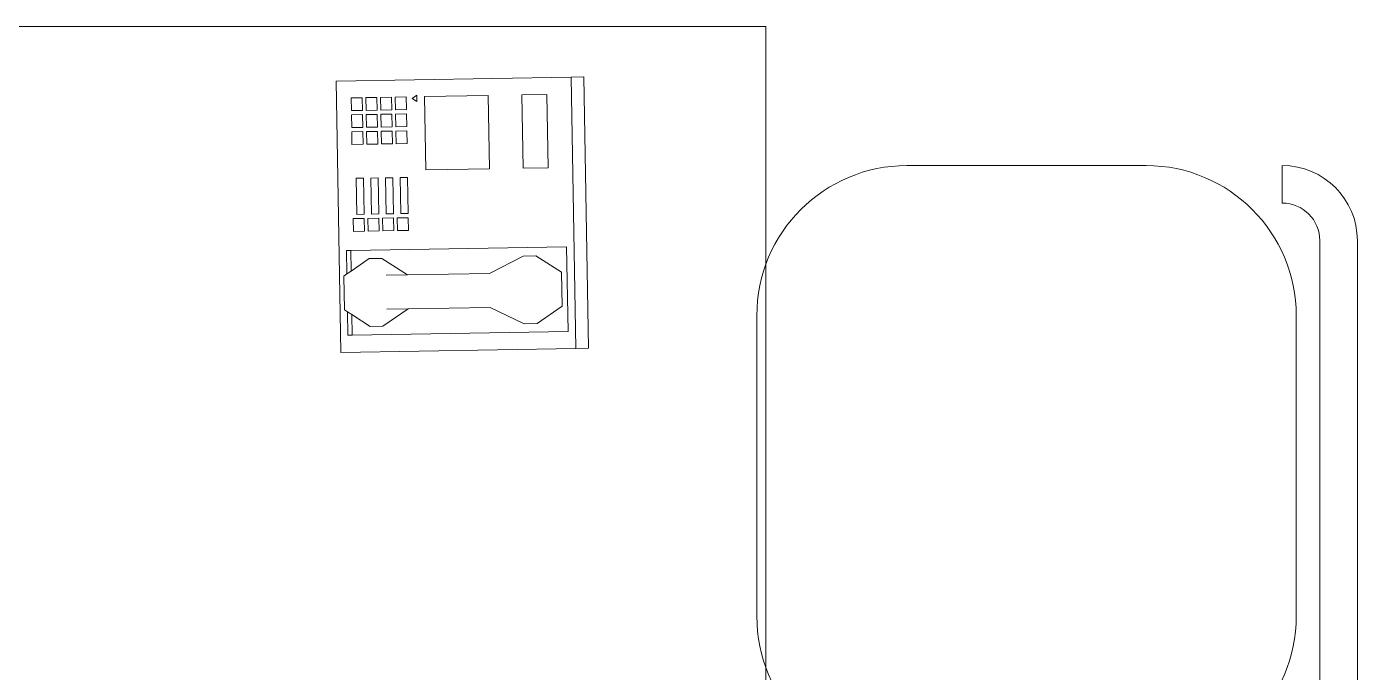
# Model space of a CAD drawing. Header units: millimetres. Extents: x 1 to 121, y 0 to 90.
# Drawn here: x 35.977 to 36.974, y 62.275 to 62.758 of the extents above; entities that cross this region are included whole.
import ezdxf

# ---------------------------------------------------------------- set-up
doc = ezdxf.new("R2010")
doc.units = ezdxf.units.MM
doc.layers.add('Equipamiento SR', color=23, linetype='Continuous', lineweight=0)

# ---------------------------------------------------------------- blocks, each defined once
blk = doc.blocks.new('A$C7AF91E86')
at = {"layer": 'Equipamiento SR', "linetype": 'ByBlock'}
for p, q in [((0.1125, 0.45), (0.29173, 0.45)), ((0.39375, 0.45), (0.39375, 0.42188)), ((0.42187, 0.39375), (0.42187, 0.05625)), ((0.45, 0.39375), (0.45, 0.05625)), ((0, 0.3375), (0, 0.1125)), ((0.40423, 0.1125), (0.40423, 0.3375)), ((0.39375, 0), (0.39375, 0.02813)), ((0.1125, 0), (0.29173, 0))]:
    blk.add_line(p, q, dxfattribs=at)
for centre, radius, start, end in [((0.1125, 0.3375), 0.1125, 90, 180), ((0.29173, 0.3375), 0.1125, 0, 90), ((0.39375, 0.39375), 0.05625, 0, 90), ((0.39375, 0.39375), 0.02812, 0, 90), ((0.1125, 0.1125), 0.1125, 180, 270), ((0.29173, 0.1125), 0.1125, 270, 0), ((0.39375, 0.05625), 0.05625, 270, 0), ((0.39375, 0.05625), 0.02812, 270, 0)]:
    blk.add_arc(centre, radius, start, end, dxfattribs=at)
blk = doc.blocks.new('A$C20311695')
at = {"layer": 'Equipamiento SR'}
for p, q in [((0, 0.18547), (0.20317, 0.18892)), ((0.00298, 0.00952), (0, 0.18547)), ((0.01279, 0.18019), (0.03035, 0.18049)), ((0.01279, 0.18019), (0.01284, 0.17702)), ((0.02829, 0.17728), (0.03035, 0.18049)), ((0.03035, 0.18049), (0.0318, 0.18274)), ((0.0318, 0.18274), (0.05719, 0.18317)), ((0.05719, 0.18317), (0.05872, 0.18097)), ((0.05872, 0.18097), (0.07628, 0.18127)), ((0.05872, 0.18097), (0.06089, 0.17783)), ((0.07628, 0.18127), (0.07633, 0.17809)), ((0.20317, 0.18892), (0.20615, 0.01297)), ((0.01284, 0.17702), (0.02829, 0.17728)), ((0.01284, 0.17702), (0.01559, 0.01524)), ((0.01942, 0.16348), (0.02829, 0.17728)), ((0.06089, 0.17783), (0.07633, 0.17809)), ((0.06089, 0.17783), (0.07022, 0.16434)), ((0.07633, 0.17809), (0.07908, 0.01632)), ((0.10018, 0.17617), (0.09066, 0.17601)), ((0.09066, 0.17601), (0.0908, 0.16777)), ((0.10032, 0.16793), (0.10018, 0.17617)), ((0.13039, 0.17394), (0.1034, 0.17348)), ((0.1034, 0.17348), (0.1035, 0.16798)), ((0.13048, 0.16844), (0.13039, 0.17394)), ((0.16526, 0.17728), (0.15574, 0.17712)), ((0.15574, 0.17712), (0.15588, 0.16887)), ((0.1654, 0.16903), (0.16526, 0.17728)), ((0.17796, 0.1775), (0.16843, 0.17733)), ((0.16843, 0.17733), (0.16857, 0.16909)), ((0.1781, 0.16925), (0.17796, 0.1775)), ((0.19066, 0.17771), (0.18113, 0.17755)), ((0.18113, 0.17755), (0.18127, 0.1693)), ((0.1908, 0.16946), (0.19066, 0.17771)), ((0.01959, 0.15395), (0.01942, 0.16348)), ((0.07038, 0.15482), (0.07022, 0.16434)), ((0.0908, 0.16777), (0.10032, 0.16793)), ((0.10037, 0.16518), (0.09085, 0.16502)), ((0.09085, 0.16502), (0.09099, 0.15677)), ((0.10051, 0.15693), (0.10037, 0.16518)), ((0.1035, 0.16798), (0.13048, 0.16844)), ((0.13057, 0.16294), (0.10359, 0.16248)), ((0.10359, 0.16248), (0.10368, 0.15698)), ((0.13067, 0.15744), (0.13057, 0.16294)), ((0.15588, 0.16887), (0.1654, 0.16903)), ((0.16545, 0.16628), (0.15592, 0.16612)), ((0.15592, 0.16612), (0.15606, 0.15787)), ((0.16559, 0.15803), (0.16545, 0.16628)), ((0.16857, 0.16909), (0.1781, 0.16925)), ((0.17815, 0.1665), (0.16862, 0.16634)), ((0.16862, 0.16634), (0.16876, 0.15809)), ((0.17829, 0.15825), (0.17815, 0.1665)), ((0.18127, 0.1693), (0.1908, 0.16946)), ((0.19084, 0.16671), (0.18132, 0.16655)), ((0.18132, 0.16655), (0.18146, 0.1583)), ((0.19098, 0.15847), (0.19084, 0.16671)), ((0.03261, 0.13512), (0.01959, 0.15395)), ((0.03234, 0.15099), (0.03261, 0.13512)), ((0.058, 0.13555), (0.05773, 0.15143)), ((0.07038, 0.15482), (0.058, 0.13555)), ((0.09099, 0.15677), (0.10051, 0.15693)), ((0.10056, 0.15418), (0.09103, 0.15402)), ((0.09103, 0.15402), (0.09117, 0.14577)), ((0.1007, 0.14593), (0.10056, 0.15418)), ((0.10368, 0.15698), (0.13067, 0.15744)), ((0.13076, 0.15194), (0.10378, 0.15149)), ((0.10378, 0.15149), (0.10387, 0.14599)), ((0.13085, 0.14645), (0.13076, 0.15194)), ((0.15606, 0.15787), (0.16559, 0.15803)), ((0.16563, 0.15529), (0.15611, 0.15512)), ((0.15611, 0.15512), (0.15625, 0.14688)), ((0.16577, 0.14704), (0.16563, 0.15529)), ((0.16876, 0.15809), (0.17829, 0.15825)), ((0.17833, 0.1555), (0.16881, 0.15534)), ((0.16881, 0.15534), (0.16895, 0.14709)), ((0.17847, 0.14725), (0.17833, 0.1555)), ((0.18146, 0.1583), (0.19098, 0.15847)), ((0.19103, 0.15572), (0.18151, 0.15556)), ((0.18151, 0.15556), (0.18165, 0.14731)), ((0.19117, 0.14747), (0.19103, 0.15572)), ((0.09117, 0.14577), (0.1007, 0.14593)), ((0.10074, 0.14318), (0.09122, 0.14302)), ((0.09122, 0.14302), (0.09136, 0.13477)), ((0.10088, 0.13494), (0.10074, 0.14318)), ((0.10387, 0.14599), (0.13085, 0.14645)), ((0.13095, 0.14095), (0.10396, 0.14049)), ((0.10396, 0.14049), (0.10406, 0.13499)), ((0.13104, 0.13545), (0.13095, 0.14095)), ((0.15625, 0.14688), (0.16577, 0.14704)), ((0.16582, 0.14429), (0.1563, 0.14413)), ((0.1563, 0.14413), (0.15644, 0.13588)), ((0.16596, 0.13604), (0.16582, 0.14429)), ((0.16895, 0.14709), (0.17847, 0.14725)), ((0.17852, 0.1445), (0.16899, 0.14434)), ((0.16899, 0.14434), (0.16913, 0.13609)), ((0.17866, 0.13626), (0.17852, 0.1445)), ((0.18165, 0.14731), (0.19117, 0.14747)), ((0.19122, 0.14472), (0.18169, 0.14456)), ((0.18169, 0.14456), (0.18183, 0.13631)), ((0.19136, 0.13647), (0.19122, 0.14472)), ((0.03261, 0.13512), (0.03365, 0.07362)), ((0.05905, 0.07405), (0.058, 0.13555)), ((0.09136, 0.13477), (0.10088, 0.13494)), ((0.10406, 0.13499), (0.13104, 0.13545)), ((0.15644, 0.13588), (0.16596, 0.13604)), ((0.16913, 0.13609), (0.17866, 0.13626)), ((0.18183, 0.13631), (0.19136, 0.13647)), ((0.18786, 0.12847), (0.19018, 0.13208)), ((0.19018, 0.13208), (0.19262, 0.12855)), ((0.19159, 0.12273), (0.13664, 0.12179)), ((0.13664, 0.12179), (0.13745, 0.0742)), ((0.19262, 0.12855), (0.18786, 0.12847)), ((0.1924, 0.07514), (0.19159, 0.12273)), ((0.03365, 0.07362), (0.02138, 0.04801)), ((0.05905, 0.07405), (0.07218, 0.04887)), ((0.13745, 0.0742), (0.1924, 0.07514)), ((0.19283, 0.04987), (0.13788, 0.04894)), ((0.19314, 0.03115), (0.19283, 0.04987)), ((0.02155, 0.03849), (0.02138, 0.04801)), ((0.07234, 0.03935), (0.07218, 0.04887)), ((0.13788, 0.04894), (0.13819, 0.03022)), ((0.03457, 0.01965), (0.02155, 0.03849)), ((0.07234, 0.03935), (0.05996, 0.02009)), ((0.13819, 0.03022), (0.19314, 0.03115)), ((0.05996, 0.02009), (0.03457, 0.01965)), ((0.20615, 0.01297), (0.00298, 0.00952)), ((0.07908, 0.01632), (0.01559, 0.01524)), ((0.20632, 0.00345), (0.20615, 0.01297)), ((0.00315, 0), (0.00298, 0.00952)), ((0.20632, 0.00345), (0.00315, 0))]:
    blk.add_line(p, q, dxfattribs=at)

msp = doc.modelspace()

# ---------------------------------------------------------------- linework, layer by layer
at = {"layer": 'Equipamiento SR'}
msp.add_lwpolyline([(35.93082, 61.25849), (35.93082, 62.75849), (36.53082, 62.75849), (36.53082, 61.25849), (35.93082, 61.25849)], dxfattribs=at)

# ---------------------------------------------------------------- block references
at = {"layer": 'Equipamiento SR', "rotation": 90.00000000000001}
msp.add_blockref('A$C20311695', (36.39797, 62.51444), dxfattribs=at)
at = {"layer": 'Equipamiento SR'}
msp.add_blockref('A$C7AF91E86', (36.52419, 62.20438), dxfattribs=at)

doc.saveas('drawing.dxf')
